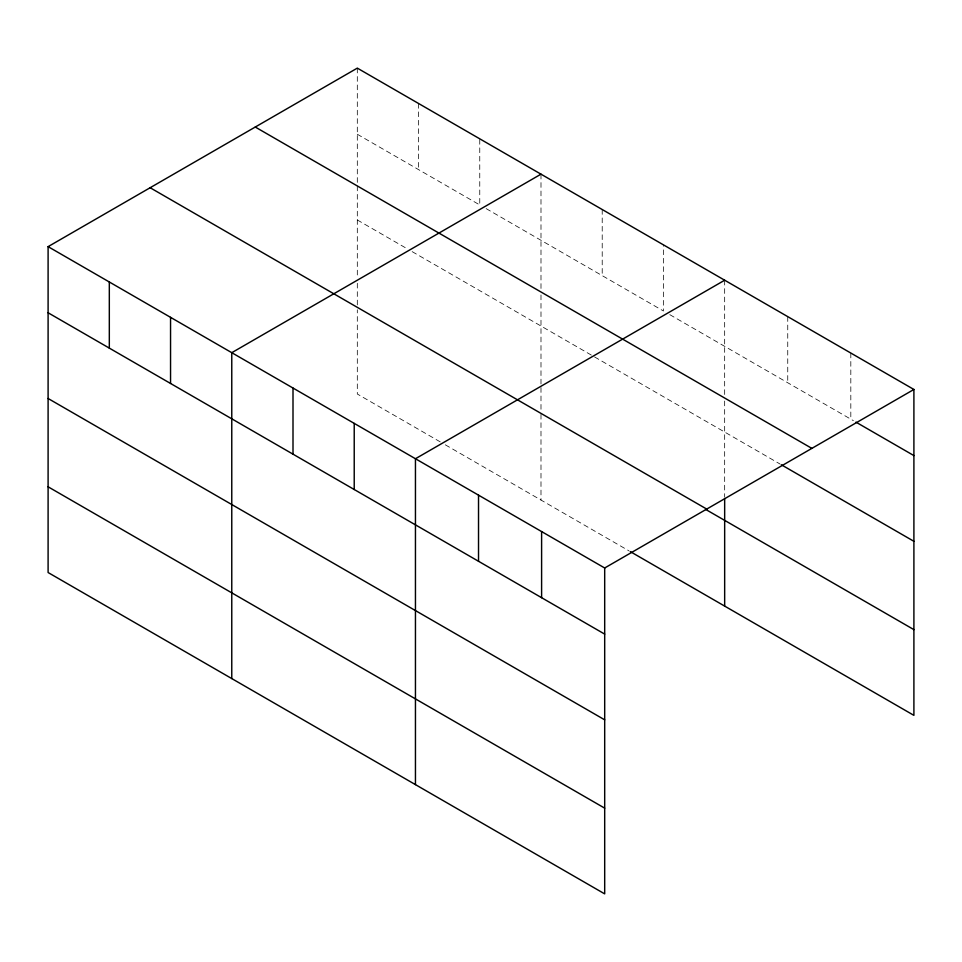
<?xml version="1.0" encoding="UTF-8"?>
<svg xmlns="http://www.w3.org/2000/svg" width="962" height="962" viewBox="0 0 962 962"><rect width="100%" height="100%" fill="white"/><g stroke="black" fill="none" stroke-linecap="round" stroke-linejoin="round"><path stroke-width="0.72" stroke-dasharray="4.81 3.61" d="M357.311 134.247L479.761 204.942L479.761 138.817M486.147 208.622L663.431 310.991L663.431 244.865M669.817 314.67L853.39 420.659M357.311 219.973L407.058 248.689M412.157 251.635L593.277 356.205M594.564 356.938L780.014 464.009M440.223 441.871L357.311 394.011L357.311 309.764M445.322 444.817L628.992 550.865M850.817 353.054L850.817 419.167M787.746 316.63L787.746 382.756M724.663 280.219L724.663 395.105M724.663 401.022L724.663 496.825M602.212 209.524L602.212 275.637M540.993 174.17L540.993 289.057M540.993 294.973L540.993 409.908M540.993 414.333L540.993 500.048M418.542 103.475L418.542 169.601M357.311 68.122L357.311 184.5M357.311 185.979L357.311 277.381M357.311 283.261L357.311 305.339"/><path stroke-width="1.44" d="M48.1 246.645L604.689 567.989L604.689 893.878L48.1 572.534L48.1 246.645L357.311 68.122L913.9 389.466L913.9 715.355L630.278 551.599M540.993 174.17L231.77 352.693L231.77 678.571M724.663 280.219L415.452 458.742L415.452 784.619M604.689 567.989L913.9 389.466M855.976 422.15L913.9 455.591M255.279 127.044L811.856 448.376M781.3 464.754L913.9 541.305M150.144 187.734L706.721 509.078M705.531 509.331L913.9 629.629M48.1 312.77L604.689 634.114M48.1 398.496L604.689 719.829M48.1 486.808L604.689 808.152M724.663 498.292L724.663 606.096M541.606 531.577L541.606 597.691M478.523 495.153L478.523 561.279M354.22 423.388L354.22 489.514M293.001 388.047L293.001 454.16M170.551 317.34L170.551 383.465M109.319 281.998L109.319 348.124"/></g></svg>
